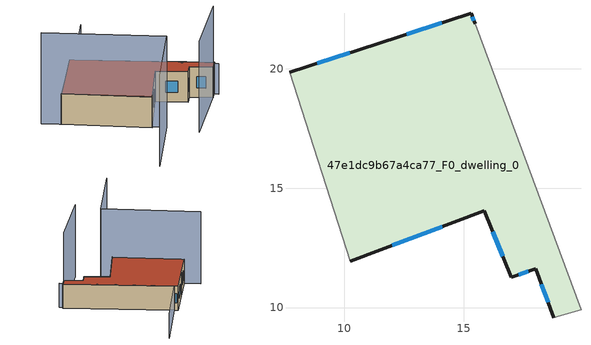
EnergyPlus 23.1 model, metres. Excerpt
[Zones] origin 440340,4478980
47e1dc9b67a4ca77_F0_dwelling_0
 floor ground (EU_floor_Construction): 15.47,21.89 19.91,9.91 18.95,9.63 18.77,9.58 18.02,11.63 16.98,11.27 15.85,14.05 10.24,11.94 7.7,19.86 11.39,21.05 15.31,22.33 z0
 wall outside (EU_wall_Construction): 10.24,11.94 15.85,14.05 16.98,11.27 18.02,11.63 18.77,9.58 / 15.47,21.89 15.31,22.33 11.39,21.05 7.7,19.86 z0:3
 wall adiabatic (EU_wall_Construction): 7.7,19.86 10.24,11.94 / 18.77,9.58 18.95,9.63 19.91,9.91 15.47,21.89 z0:3
 window (EU_Window_Construction): 17.31,11.38 17.69,11.51 / 16.2,13.18 16.63,12.14 / 11.99,12.6 14.09,13.39 / 10.23,20.68 8.85,20.23 / 14.08,21.93 12.62,21.45 / 15.42,22.03 15.36,22.19 / 18.25,10.99 18.54,10.22 z0.94:2.06
 roof outside (EU_roof_Construction): 19.91,9.91 15.47,21.89 15.31,22.33 11.39,21.05 7.7,19.86 10.24,11.94 15.85,14.05 16.98,11.27 18.02,11.63 18.77,9.58 18.95,9.63 z3
shading: 10.87,7.57 18.95,9.63 / 7.11,21.63 10.85,10.78 / 10.85,10.78 2.29,7.83 z0:9; 19.78,9.42 15.47,21.89 / 15.47,21.89 23.15,24.55 z0:3
[Building]
EU S2 Campaign: North Axis=0; Terrain=City; Solar Distribution=FullExterior
[Site:Location]
Madrid: Latitude=40.5; Longitude=-3.5; Time Zone=1; Elevation=609
[SizingPeriod:WeatherFileDays]
AnnualSizingPeriod: Begin Month=1; Begin Day of Month=1; End Month=12; End Day of Month=31; Day of Week for Start Day=Monday; Use Weather File Daylight Saving Period=No; Use Weather File Rain and Snow Indicators=No
[MATERIAL]
EU_InternalMass_Material: Roughness=MediumRough; Thickness=0.1; Conductivity=1; Density=1800; Specific Heat=900; Thermal Absorptance=0.9; Solar Absorptance=0.7; Visible Absorptance=0.7
[MATERIAL:NOMASS] Roughness=MediumRough; Thermal Absorptance=0.9; Solar Absorptance=0.7; Visible Absorptance=0.7
Name | Thermal Resistance
EU_wall_NoMass | 0.461255
EU_roof_NoMass | 0.289352
EU_floor_NoMass | 0.631313
[WINDOWMATERIAL:SIMPLEGLAZINGSYSTEM]
EU_Window_SimpleGlazing: UFactor=3.792; Solar Heat Gain Coefficient=0.85; Visible Transmittance=0.85
[CONSTRUCTION]
EU_wall_Construction: EU_wall_NoMass
EU_roof_Construction: EU_roof_NoMass
EU_floor_Construction: EU_floor_NoMass
EU_InternalMass_Construction: EU_InternalMass_Material
EU_Window_Construction: EU_Window_SimpleGlazing
[ZONE]
47e1dc9b67a4ca77_F0_dwelling_0: Type=1; Multiplier=1; Ceiling Height=autocalculate; Volume=228.316; Floor Area=autocalculate; Part of Total Floor Area=Yes
[INTERNALMASS]
47e1dc9b67a4ca77_F0_dwelling_0_EU_InternalMass: Construction=EU_InternalMass_Construction; Zone or ZoneList=47e1dc9b67a4ca77_F0_dwelling_0; Surface Area=76.1053
[OTHEREQUIPMENT]
EU_Step8_InternalGain_47e1dc9b67a4ca77_F0_dwelling_0_f000: Fuel Type=Electricity; Zone or ZoneList or Space or SpaceList=47e1dc9b67a4ca77_F0_dwelling_0; Schedule=EU_Step8_GainSchedule_47e1dc9b67a4ca77_F0_dwelling_0_f000; Design Level Calculation Method=Watts/Area; Power per Zone Floor Area=1; Fraction Latent=0; Fraction Radiant=0; Fraction Lost=0; Carbon Dioxide Generation Rate=0; EndUse Subcategory=EU_Step8_InternalGains
[ZONEVENTILATION:DESIGNFLOWRATE]
EU_ConstantAir_47e1dc9b67a4ca77_F0_dwelling_0: Zone or ZoneList or Space or SpaceList=47e1dc9b67a4ca77_F0_dwelling_0; Schedule=EU_AlwaysOn; Design Flow Rate Calculation Method=AirChanges/Hour; Air Changes per Hour=0.64; Ventilation Type=Natural; Fan Pressure Rise=0; Fan Total Efficiency=1; Constant Term Coefficient=1; Temperature Term Coefficient=0; Velocity Term Coefficient=0; Velocity Squared Term Coefficient=0; Minimum Indoor Temperature=-100; Maximum Indoor Temperature=100; Delta Temperature=-100; Minimum Outdoor Temperature=-100; Maximum Outdoor Temperature=100; Maximum Wind Speed=40
[HVACTEMPLATE:THERMOSTAT]
EU_HeatOnly_47e1dc9b67a4ca77_F0_dwelling_0: Constant Heating Setpoint=20; Constant Cooling Setpoint=50
[HVACTEMPLATE:ZONE:IDEALLOADSAIRSYSTEM]
47e1dc9b67a4ca77_F0_dwelling_0: Template Thermostat=EU_HeatOnly_47e1dc9b67a4ca77_F0_dwelling_0; System Availability Schedule=EU_AlwaysOn; Maximum Heating Supply Air Temperature=50; Minimum Cooling Supply Air Temperature=13; Maximum Heating Supply Air Humidity Ratio=0.0156; Minimum Cooling Supply Air Humidity Ratio=0.0077; Heating Limit=NoLimit; Cooling Limit=NoLimit; Heating Availability Schedule=EU_AlwaysOn; Cooling Availability Schedule=EU_CoolingOff; Dehumidification Control Type=ConstantSensibleHeatRatio; Cooling Sensible Heat Ratio=0.7; Dehumidification Setpoint=60; Humidification Control Type=None; Humidification Setpoint=30; Outdoor Air Method=None; Outdoor Air Flow Rate per Person=0.00944; Outdoor Air Flow Rate per Zone Floor Area=0; Outdoor Air Flow Rate per Zone=0; Demand Controlled Ventilation Type=None; Outdoor Air Economizer Type=NoEconomizer; Heat Recovery Type=None; Sensible Heat Recovery Effectiveness=0.7; Latent Heat Recovery Effectiveness=0.65
[SIZING:ZONE]
47e1dc9b67a4ca77_F0_dwelling_0: Zone Cooling Design Supply Air Temperature Input Method=SupplyAirTemperature; Zone Cooling Design Supply Air Temperature=13; Zone Heating Design Supply Air Temperature Input Method=SupplyAirTemperature; Zone Heating Design Supply Air Temperature=50; Zone Cooling Design Supply Air Humidity Ratio=0.008; Zone Heating Design Supply Air Humidity Ratio=0.008; Cooling Design Air Flow Method=DesignDay; Cooling Design Air Flow Rate=0; Cooling Minimum Air Flow per Zone Floor Area=0.000762; Cooling Minimum Air Flow=0; Cooling Minimum Air Flow Fraction=0.2; Heating Design Air Flow Method=DesignDay; Heating Design Air Flow Rate=0; Heating Maximum Air Flow per Zone Floor Area=0.002032; Heating Maximum Air Flow=0.141576; Heating Maximum Air Flow Fraction=0.3; Account for Dedicated Outdoor Air System=No; Dedicated Outdoor Air System Control Strategy=NeutralSupplyAir; Dedicated Outdoor Air Low Setpoint Temperature for Design=autosize; Dedicated Outdoor Air High Setpoint Temperature for Design=autosize; Zone Load Sizing Method=Sensible Load Only No Latent Load; Zone Latent Cooling Design Supply Air Humidity Ratio Input Method=HumidityRatioDifference; Zone Cooling Design Supply Air Humidity Ratio Difference=0.005; Zone Latent Heating Design Supply Air Humidity Ratio Input Method=HumidityRatioDifference; Zone Humidification Design Supply Air Humidity Ratio Difference=0.005
[SCHEDULE:CONSTANT]
Name | Hourly Value
EU_AlwaysOn | 1
EU_CoolingOff | 0
[SCHEDULE:FILE]
EU_Step8_GainSchedule_47e1dc9b67a4ca77_F0_dwelling_0_f000: File=../../schedules/47e1dc9b67a4ca77/47e1dc9b67a4ca77_F0_dwelling_0_f000_gain.csv; Column Number=1; Rows to Skip at Top=0; Number of Hours of Data=8760; Column Separator=Comma; Interpolate to Timestep=No; Minutes per Item=60; Adjust Schedule for Daylight Savings=Yes
